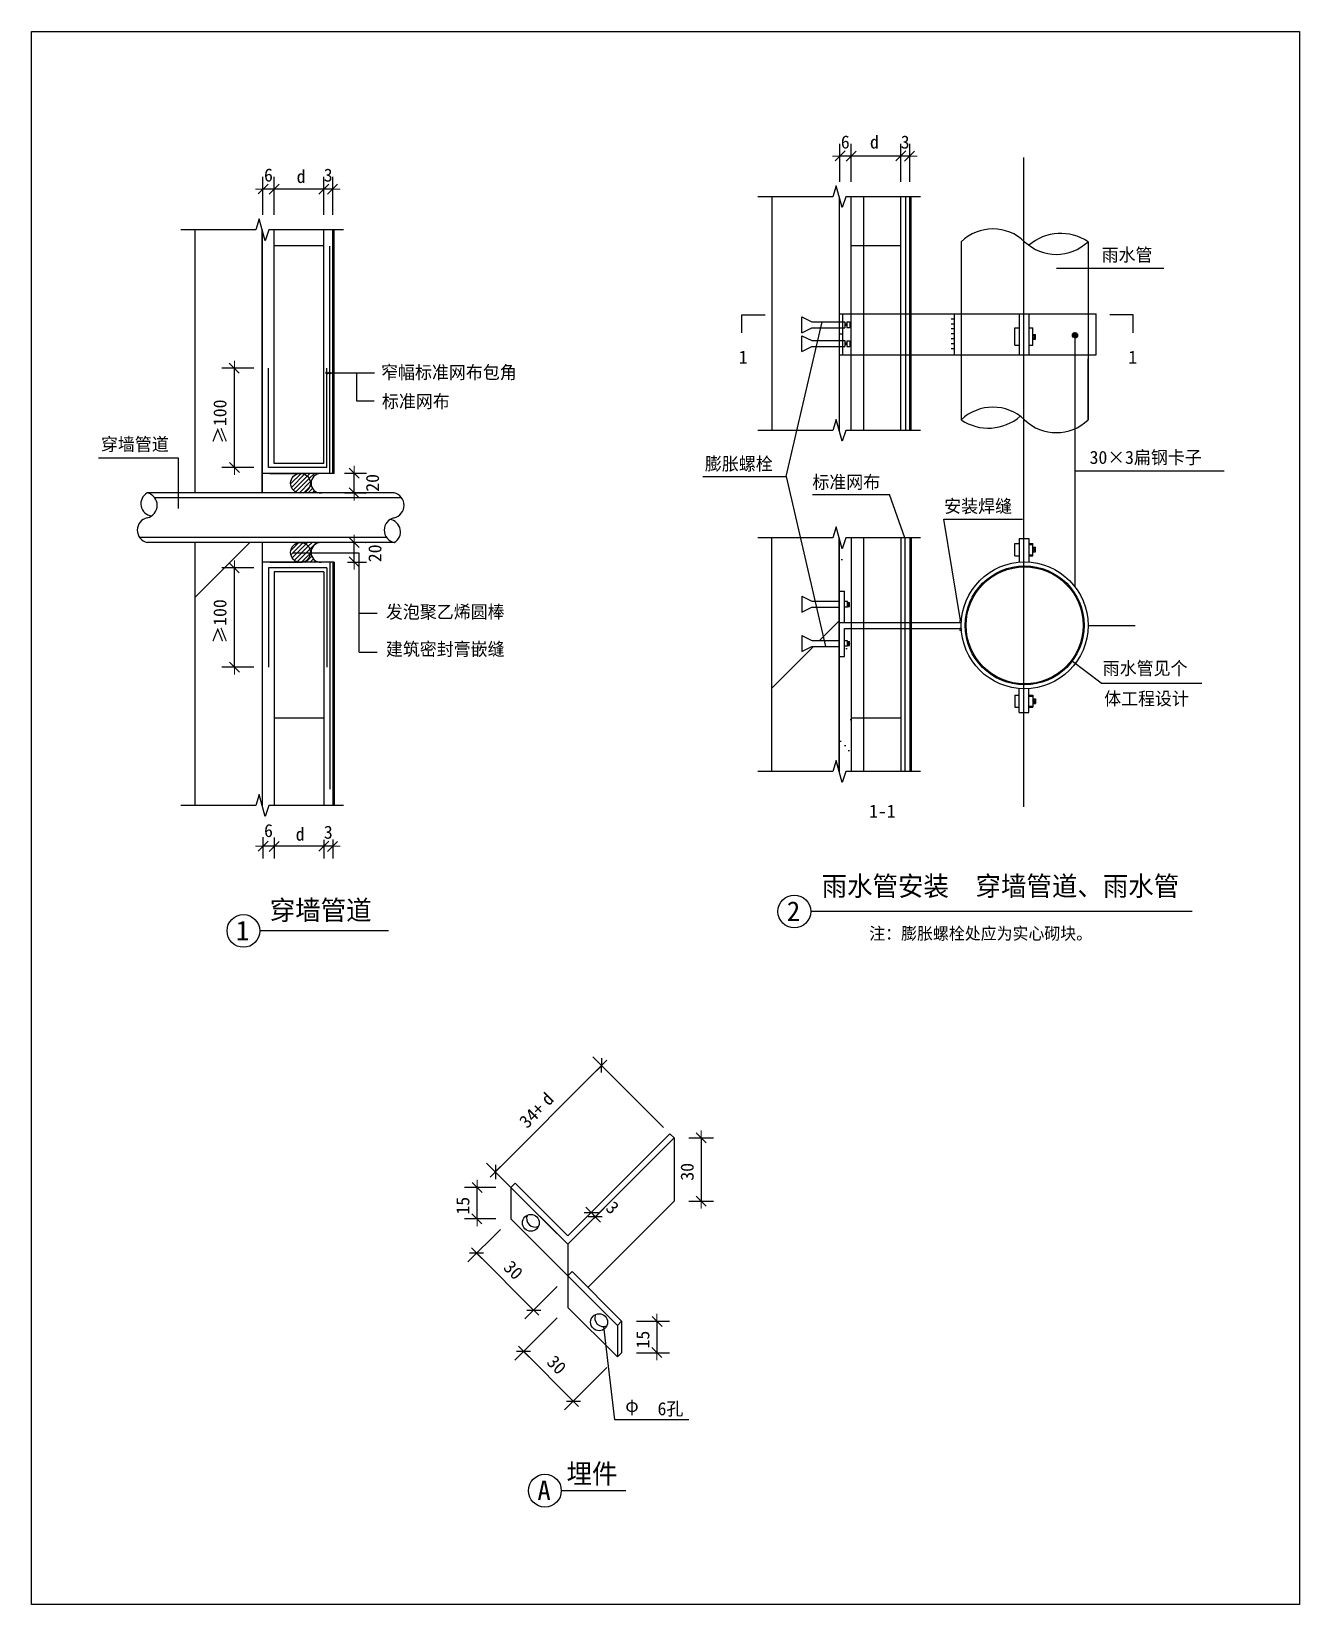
# Model space of a CAD drawing. Header units: metres. Extents: x 35600 to 61180, y -8360 to 23370.
import ezdxf

# ---------------------------------------------------------------- set-up
doc = ezdxf.new("R2010")
doc.units = ezdxf.units.M
for name, color, linetype in [('OTHER', 7, 'Continuous'), ('PUB_DIM', 3, 'Continuous'), ('PUB_TEXT', 7, 'Continuous'), ('Q', 4, 'Continuous'), ('WALL', 5, 'Continuous')]:
    doc.layers.add(name, color=color, linetype=linetype)

# ---------------------------------------------------------------- blocks, each defined once
blk = doc.blocks.new('_DIMX')
at = {"lineweight": 15}
blk.add_line((-150, 0), (150, 0), dxfattribs=at)
blk.add_lwpolyline([(-97.63, -97.71), (104.17, 103.81)])

msp = doc.modelspace()

# ---------------------------------------------------------------- hatches: boundary and pattern name
h = msp.add_hatch()
h.set_pattern_fill('ANSI31', scale=3000)
h.paths.add_polyline_path([(50534.51, 15322.89), (51764.97, 15322.89), (51834.97, 15542.89), (51895.43, 15321.2), (51895.43, 17013.77), (51341.12, 17013.77), (51141.12, 16913.77), (51141.12, 17233.77), (51341.12, 17133.77), (51895.43, 17133.77), (51895.43, 17393.22), (51341.12, 17393.22), (51141.12, 17293.22), (51141.12, 17613.22), (51341.12, 17513.22), (51895.43, 17513.22), (51895.43, 20034.38), (51834.94, 20256.2), (51764.94, 20036.2), (50534.51, 20036.2)])
h = msp.add_hatch()
h.set_pattern_fill('AR-SAND', scale=250)
h.paths.add_polyline_path([(52135.43, 16850.56), (51895.43, 16850.56), (51895.43, 15321.2), (51954.97, 15102.89), (52024.97, 15322.89), (52135.43, 15322.89)])
h.paths.add_polyline_path([(51968.43, 16850.56), (52135.43, 16850.56), (52135.43, 17675.52), (51968.43, 17675.52), (51968.43, 17513.22), (52006.14, 17513.22), (52006.14, 17465.26), (52047.66, 17465.26), (52047.66, 17510.48), (52106.18, 17510.48), (52106.18, 17397.57), (52047.66, 17397.57), (52047.66, 17437.22), (52006.14, 17437.22), (52006.14, 17393.22), (51968.43, 17393.22), (51968.43, 17263.04), (51968.43, 17133.77), (52006.14, 17133.77), (52006.14, 17085.81), (52047.66, 17085.81), (52047.66, 17131.02), (52106.18, 17131.02), (52106.18, 17018.12), (52047.66, 17018.12), (52047.66, 17057.77), (52006.14, 17057.77), (52006.14, 17013.77), (51968.43, 17013.77)])
h.paths.add_polyline_path([(52135.43, 20036.2), (52024.94, 20036.2), (51954.94, 19816.2), (51895.43, 20034.38), (51895.43, 17675.52), (52135.43, 17675.52)])
h.paths.add_polyline_path([(52135.43, 13156.05), (52024.97, 13156.05), (51954.97, 12936.05), (51895.43, 13154.36), (51895.43, 12077.34), (51999.63, 12077.34), (51999.63, 11873), (52058.15, 11873), (52058.15, 11853.34), (52099.67, 11853.34), (52099.67, 11773.34), (52058.15, 11773.34), (52058.15, 11760.09), (51999.63, 11760.09), (51999.63, 11490.35), (51999.63, 11450.35), (52135.43, 11450.35)])
h.paths.add_polyline_path([(52135.43, 11330.35), (51999.63, 11330.35), (51999.63, 11081.37), (52058.15, 11081.37), (52058.15, 11061.72), (52099.67, 11061.72), (52099.67, 10981.72), (52058.15, 10981.72), (52058.15, 10968.46), (51999.63, 10968.46), (51999.63, 10765.71), (51895.43, 10765.71), (51895.43, 8441.05), (51954.97, 8222.74), (52024.97, 8442.74), (52135.43, 8442.74)])
h.paths.add_polyline_path([(53217.21, 13156.05), (53135.43, 13156.05), (53135.43, 11450.35), (53217.21, 11450.35)])
h.paths.add_polyline_path([(53315.43, 13156.05), (53217.21, 13156.05), (53217.21, 11450.35), (53315.43, 11450.35)])
h.paths.add_polyline_path([(53315.43, 11330.35), (53217.21, 11330.35), (53217.21, 8442.74), (53315.43, 8442.74)])
h.paths.add_polyline_path([(53217.21, 11330.35), (53135.43, 11330.35), (53135.43, 8442.74), (53217.21, 8442.74)])
h.paths.add_polyline_path([(53135.43, 15322.89), (53237.21, 15322.89), (53237.21, 16850.56), (53135.43, 16850.56)])
h.paths.add_polyline_path([(53237.21, 15322.89), (53315.43, 15322.89), (53315.43, 16850.56), (53237.21, 16850.56)])
h.paths.add_polyline_path([(53315.43, 17675.52), (53237.21, 17675.52), (53237.21, 16850.56), (53315.43, 16850.56)])
h.paths.add_polyline_path([(53237.21, 17675.52), (53135.43, 17675.52), (53135.43, 16850.56), (53237.21, 16850.56)])
h.paths.add_polyline_path([(53237.21, 20036.2), (53135.43, 20036.2), (53135.43, 17675.52), (53237.21, 17675.52)])
h.paths.add_polyline_path([(53237.21, 17675.52), (53315.43, 17675.52), (53315.43, 20036.2), (53237.21, 20036.2)])
h.paths.add_polyline_path([(53217.21, 11450.35), (53135.43, 11450.35), (53135.43, 11330.35), (53217.21, 11330.35)])
h.paths.add_polyline_path([(53315.43, 11450.35), (53217.21, 11450.35), (53217.21, 11330.35), (53315.43, 11330.35)])
h = msp.add_hatch()
h.set_pattern_fill('NET', scale=1500)
h.paths.add_polyline_path([(52135.43, 17675.52), (53135.43, 17675.52), (53135.43, 20036.2), (52135.43, 20036.2)])
h.paths.add_polyline_path([(52135.43, 17675.52), (52135.43, 16850.56), (53135.43, 16850.56), (53135.43, 17675.52)])
h.paths.add_polyline_path([(52135.43, 15322.89), (53135.43, 15322.89), (53135.43, 16850.56), (52135.43, 16850.56)])
h.paths.add_polyline_path([(52135.43, 13156.05), (52135.43, 11450.35), (53135.43, 11450.35), (53135.43, 13156.05)])
h.paths.add_polyline_path([(52135.43, 11330.35), (52135.43, 8442.74), (53135.43, 8442.74), (53135.43, 11330.35)])
h = msp.add_hatch()
h.set_pattern_fill('ANSI31', scale=3000)
h.paths.add_polyline_path([(40256.57, 19367.82), (40196.08, 19589.64), (40126.08, 19369.64), (38895.65, 19369.64), (38895.65, 14061.29), (40256.57, 14061.29)])
h.paths.add_polyline_path([(38895.65, 7755.65), (40126.08, 7755.65), (40196.08, 7975.65), (40256.57, 7753.83), (40256.57, 13061.29), (38895.65, 13061.29)])
h = msp.add_hatch()
h.set_pattern_fill('AR-SAND', scale=250)
h.paths.add_polyline_path([(40256.57, 14456.33), (41616.19, 14456.33), (41616.19, 16480.33), (41676.57, 16480.33), (41676.57, 19369.64), (41496.57, 19369.64), (41496.57, 14656.33), (40496.57, 14656.33), (40496.57, 19369.64), (40386.08, 19369.64), (40316.08, 19149.64), (40256.57, 19367.82)])
h.paths.add_polyline_path([(41676.57, 16480.33), (41616.19, 16480.33), (41616.19, 14456.33), (41676.57, 14456.33)])
h.paths.add_polyline_path([(40256.57, 7753.83), (40316.08, 7535.65), (40386.08, 7755.65), (40496.57, 7755.65), (40496.57, 12467.71), (41496.57, 12467.71), (41496.57, 7755.65), (41676.57, 7755.65), (41676.57, 12667.71), (41077.73, 12667.71, -0.13), (40977.25, 12667.71), (40256.57, 12667.71)])
h = msp.add_hatch()
h.set_pattern_fill('NET', scale=1500)
h.paths.add_polyline_path([(41496.57, 19369.64), (40496.57, 19369.64), (40496.57, 14656.33), (41496.57, 14656.33)])
h.paths.add_polyline_path([(41496.57, 12467.71), (40496.57, 12467.71), (40496.57, 7755.65), (41496.57, 7755.65)])
h = msp.add_hatch()
h.set_pattern_fill('SOLID')
h.paths.add_polyline_path([(41556.35, 16460.13, -1), (41556.35, 16500.53, -1)])
h = msp.add_hatch()
h.set_pattern_fill('SOLID')
h.paths.add_polyline_path([(41616.19, 16460.13, -1), (41616.19, 16500.53, -1)])
h = msp.add_hatch()
h.set_pattern_fill('ANSI31', scale=20)
h.paths.add_polyline_path([(41227.49, 14256.33, 1), (40827.49, 14256.33, 1)])
h = msp.add_hatch()
h.set_pattern_fill('ANSI31', scale=20)
h.paths.add_polyline_path([(40827.49, 14256.33, 1), (41227.49, 14256.33, 1)])
h = msp.add_hatch()
h.set_pattern_fill('ANSI31', scale=20)
h.paths.add_polyline_path([(41027.49, 14056.33), (41440.83, 14056.33, -1), (41440.83, 14456.33), (41027.49, 14456.33, -0.41), (41227.49, 14256.33, -0.41)])
h = msp.add_hatch()
h.set_pattern_fill('ANSI31', scale=3000)
h.paths.add_polyline_path([(51895.43, 13154.36), (51834.97, 13376.05), (51764.97, 13156.05), (50534.51, 13156.05), (50534.51, 8442.74), (51895.43, 8442.74), (51895.43, 10965.71), (51341.12, 10965.71), (51141.12, 10865.71), (51141.12, 11185.71), (51341.12, 11085.71), (51895.43, 11085.71), (51895.43, 11757.34), (51341.12, 11757.34), (51141.12, 11657.34), (51141.12, 11977.34), (51341.12, 11877.34), (51895.43, 11877.34)])
h = msp.add_hatch()
h.set_pattern_fill('ANSI31', scale=20)
h.paths.add_polyline_path([(40827.49, 12861.29, 1), (41227.49, 12861.29, 1)])
h = msp.add_hatch()
h.set_pattern_fill('ANSI31', scale=20)
h.paths.add_polyline_path([(41227.49, 12861.29, 1), (40827.49, 12861.29, 1)])
h = msp.add_hatch()
h.set_pattern_fill('ANSI31', scale=20)
h.paths.add_polyline_path([(41027.49, 12661.29), (41440.83, 12661.29, -1), (41440.83, 13061.29), (41027.49, 13061.29, -0.41), (41227.49, 12861.29, -0.41)])
h = msp.add_hatch()
h.set_pattern_fill('ANSI37', scale=4)
h.paths.add_polyline_path([(52099.67, 11773.34), (52099.67, 11853.34), (52058.15, 11853.34), (52058.15, 11773.34)])
h.paths.add_polyline_path([(52058.15, 10981.72), (52099.67, 10981.72), (52099.67, 11061.72), (52058.15, 11061.72)])
h = msp.add_hatch()
h.set_pattern_fill('NET', scale=1500)
h.paths.add_polyline_path([(52135.43, 11450.35), (52135.43, 11330.35), (53135.43, 11330.35), (53135.43, 11450.35)])
at = {"layer": 'PUB_DIM'}
h = msp.add_hatch(dxfattribs=at)
h.set_pattern_fill('ANSI37', scale=10)
h.paths.add_polyline_path([(55855.72, 17256.95), (55798.61, 17256.95), (55798.61, 17163.55), (55855.72, 17163.55)])
h = msp.add_hatch(dxfattribs=at)
h.set_pattern_fill('ANSI37', scale=20)
h.paths.add_polyline_path([(55798.61, 17163.55), (55855.72, 17163.55), (55855.72, 17256.95), (55798.61, 17256.95)])
h = msp.add_hatch(dxfattribs=at)
h.set_pattern_fill('SOLID')
h.paths.add_polyline_path([(56598.79, 17242.28, 1), (56703.44, 17242.28, 1)])
h = msp.add_hatch(dxfattribs=at)
h.set_pattern_fill('AR-SAND', scale=20)
h.paths.add_polyline_path([(52135.43, 13156.05), (52024.97, 13156.05), (51954.97, 12936.05), (51895.43, 13154.36), (51895.43, 12077.34), (51965.19, 12077.34), (51965.19, 11873), (52023.71, 11873), (52023.71, 11853.34), (52065.23, 11853.34), (52065.23, 11773.34), (52023.71, 11773.34), (52023.71, 11760.09), (51965.19, 11760.09), (51965.19, 11490.35), (52135.43, 11490.35)])
h.paths.add_polyline_path([(52135.43, 11290.35), (51965.19, 11290.35), (51965.19, 11081.37), (52023.71, 11081.37), (52023.71, 11061.72), (52065.23, 11061.72), (52065.23, 10981.72), (52023.71, 10981.72), (52023.71, 10968.46), (51965.19, 10968.46), (51965.19, 10765.71), (51895.43, 10765.71), (51895.43, 8441.05), (51954.97, 8222.74), (52024.97, 8442.74), (52135.43, 8442.74)])
h = msp.add_hatch(dxfattribs=at)
h.set_pattern_fill('ANSI37', scale=20)
h.paths.add_polyline_path([(55798.61, 12872.52), (55855.72, 12872.52), (55855.72, 12965.92), (55798.61, 12965.92)])
h = msp.add_hatch(dxfattribs=at)
h.set_pattern_fill('ANSI37', scale=10)
h.paths.add_polyline_path([(55855.72, 12965.92), (55798.61, 12965.92), (55798.61, 12872.52), (55855.72, 12872.52)])
h = msp.add_hatch(dxfattribs=at)
h.set_pattern_fill('ANSI37', scale=10)
h.paths.add_polyline_path([(55855.72, 9908.18), (55798.61, 9908.18), (55798.61, 9814.78), (55855.72, 9814.78)])
h = msp.add_hatch(dxfattribs=at)
h.set_pattern_fill('ANSI37', scale=20)
h.paths.add_polyline_path([(55798.61, 9814.78), (55855.72, 9814.78), (55855.72, 9908.18), (55798.61, 9908.18)])

# ---------------------------------------------------------------- linework, layer by layer
for p, q in [((55621.02, 7733.5), (55621.02, 20829.58)), ((51895.43, 20034.38), (51895.43, 15322.89)), ((52135.43, 15322.89), (52135.43, 20034.95)), ((53135.43, 15322.89), (53135.43, 20034.95)), ((53237.21, 15322.89), (53237.21, 20036.2)), ((53315.43, 15322.89), (53315.43, 20034.95)), ((53345.43, 15322.89), (53345.43, 20034.95)), ((40256.57, 19367.82), (40256.57, 14061.29)), ((40496.57, 14656.33), (40496.57, 19368.39)), ((41496.57, 14656.33), (41496.57, 19368.39)), ((41676.57, 14456.33), (41676.57, 19368.39)), ((41706.57, 14456.33), (41706.57, 19368.39)), ((41616.19, 14456.33), (41616.19, 19039.72)), ((58442.99, 18590.22), (56278.29, 18590.22)), ((50827.2, 14393.11), (51547.35, 17513.22)), ((51141.12, 17613.22), (51341.12, 17513.22)), ((51141.12, 17293.22), (51141.12, 17613.22)), ((51341.12, 17513.22), (52006.14, 17513.22)), ((52006.14, 17513.22), (52006.14, 17393.22)), ((52047.66, 17465.26), (52006.14, 17465.26)), ((52047.66, 17510.48), (52047.66, 17397.57)), ((52047.66, 17510.48), (52106.18, 17510.48)), ((52106.18, 17510.48), (52106.18, 17397.57)), ((51141.12, 17293.22), (51341.12, 17393.22)), ((51141.12, 16913.77), (51141.12, 17233.77)), ((51141.12, 17233.77), (51341.12, 17133.77)), ((51341.12, 17393.22), (52006.14, 17393.22)), ((51968.43, 17263.04), (51895.43, 17263.04)), ((51968.43, 16850.56), (51968.43, 17263.04)), ((52047.66, 17437.22), (52006.14, 17437.22)), ((52047.66, 17397.57), (52106.18, 17397.57)), ((51141.12, 16913.77), (51341.12, 17013.77)), ((51341.12, 17133.77), (52006.14, 17133.77)), ((51341.12, 17013.77), (52006.14, 17013.77)), ((52006.14, 17133.77), (52006.14, 17013.77)), ((52047.66, 17085.81), (52006.14, 17085.81)), ((52047.66, 17057.77), (52006.14, 17057.77)), ((52047.66, 17131.02), (52047.66, 17018.12)), ((52047.66, 17131.02), (52106.18, 17131.02)), ((52047.66, 17018.12), (52106.18, 17018.12)), ((52106.18, 17131.02), (52106.18, 17018.12)), ((40384.92, 14576.43), (40384.92, 16576.43)), ((41556.35, 14576.43), (41556.35, 16576.43)), ((42518.34, 16480.33), (41556.35, 16480.33)), ((42157.94, 16480.33), (42157.94, 15919.99)), ((42157.94, 15919.99), (42516.25, 15919.99)), ((41496.57, 14656.33), (40496.57, 14656.33)), ((41706.57, 14456.33), (40256.57, 14456.33)), ((41556.35, 14576.43), (40384.92, 14576.43)), ((49143.62, 14393.11), (50827.2, 14393.11)), ((50827.2, 14393.11), (51618.27, 10965.71)), ((56651.11, 14509.31), (59662.41, 14509.31)), ((51354, 14030.7), (52909.1, 14030.7)), ((40256.57, 13061.29), (40256.57, 7755.65)), ((51895.43, 8441.05), (51895.43, 13156.05)), ((52135.43, 13156.05), (52135.43, 8443.99)), ((53135.43, 13156.05), (53135.43, 8443.99)), ((53217.21, 13156.05), (53217.21, 8442.74)), ((53315.43, 13156.05), (53315.43, 8442.74)), ((53345.43, 13156.05), (53345.43, 8442.74)), ((41706.57, 12667.71), (40256.57, 12667.71)), ((41556.35, 12547.6), (40384.92, 12547.6)), ((40384.92, 12547.6), (40384.92, 10547.6)), ((41496.57, 12467.71), (40496.57, 12467.71)), ((40496.57, 12467.71), (40496.57, 7755.65)), ((41496.57, 12467.71), (41496.57, 7755.65)), ((41556.35, 12547.6), (41556.35, 10547.6)), ((41616.19, 12667.71), (41616.19, 8084.32)), ((41676.57, 12667.71), (41676.57, 7755.65)), ((41706.57, 12667.71), (41706.57, 7755.65)), ((51141.12, 11977.34), (51141.12, 11657.34)), ((51141.12, 11977.34), (51341.12, 11877.34)), ((51141.12, 11657.34), (51341.12, 11757.34)), ((51341.12, 11877.34), (51895.43, 11877.34)), ((51341.12, 11757.34), (51895.43, 11757.34)), ((51999.63, 11760.09), (51999.63, 11873)), ((52058.15, 11873), (51999.63, 11873)), ((52058.15, 11760.09), (51999.63, 11760.09)), ((52058.15, 11760.09), (52058.15, 11873)), ((52058.15, 11853.34), (52099.67, 11853.34)), ((52058.15, 11773.34), (52099.67, 11773.34)), ((52099.67, 11773.34), (52099.67, 11853.34)), ((52099.67, 11773.34), (52099.67, 11853.34)), ((42210.68, 11638.1), (42571.5, 11638.1)), ((51141.12, 11185.71), (51341.12, 11085.71)), ((51141.12, 11185.71), (51141.12, 10865.71)), ((42210.68, 10847.25), (42573.75, 10847.25)), ((51141.12, 10865.71), (51341.12, 10965.71)), ((51341.12, 11085.71), (51895.43, 11085.71)), ((51341.12, 10965.71), (51895.43, 10965.71)), ((52058.15, 11081.37), (51999.63, 11081.37)), ((52058.15, 10968.46), (51999.63, 10968.46)), ((52058.15, 11061.72), (52099.67, 11061.72)), ((52058.15, 10981.72), (52099.67, 10981.72)), ((52099.67, 10981.72), (52099.67, 11061.72)), ((52099.67, 10981.72), (52099.67, 11061.72)), ((57178.21, 10223.73), (59211.22, 10223.73)), ((51318.68, 5625.42), (59014.28, 5625.42)), ((40204.92, 5233.31), (42804.79, 5233.31)), ((46287.27, -6057.13), (47588.73, -6057.13))]:
    msp.add_line(p, q)
msp.add_lwpolyline([(35600, 23369.86), (61180, 23369.86), (61180, -8360), (35600, -8360)], close=True)
for points in [[(51895.43, 20034.38), (51895.43, 15322.89)], [(40256.57, 14061.29), (40256.57, 19367.82)], [(40256.57, 13061.29), (40256.57, 7755.65)], [(51895.43, 13156.05), (51895.43, 8441.05)]]:
    msp.add_lwpolyline(points)
for points in [[(54323.64, 11470.35, 1), (54363.64, 11470.35, 1)], [(54323.64, 11310.35, 1), (54363.64, 11310.35, 1)]]:
    msp.add_lwpolyline(points, format="xyb", close=True)
for centre, radius in [((41027.49, 14256.33), 200), ((41027.49, 12861.29), 200), ((50989.04, 5619.14), 330.64), ((39875.29, 5227.03), 330.64), ((45957.63, -6063.41), 330.64)]:
    msp.add_circle(centre, radius)
for centre in [(41440.83, 14256.33), (41440.83, 12861.29)]:
    msp.add_arc(centre, 200, 90, 270)
at = {"layer": 'Defpoints'}
for p, q in [((51999.63, 10968.46), (51999.63, 11081.37)), ((52058.15, 10968.46), (52058.15, 11081.37))]:
    msp.add_line(p, q, dxfattribs=at)
at = {"layer": 'OTHER'}
for p, q in [((51764.94, 20036.2), (50254.44, 20036.2)), ((51834.94, 20256.2), (51764.94, 20036.2)), ((51954.94, 19816.2), (51834.94, 20256.2)), ((52024.94, 20036.2), (51954.94, 19816.2)), ((53535.43, 20036.2), (52024.94, 20036.2)), ((40126.08, 19369.64), (38615.58, 19369.64)), ((40196.08, 19589.64), (40126.08, 19369.64)), ((40316.08, 19149.64), (40196.08, 19589.64)), ((40386.08, 19369.64), (40316.08, 19149.64)), ((41896.57, 19369.64), (40386.08, 19369.64)), ((51764.97, 15322.89), (50254.51, 15322.89)), ((51834.97, 15542.89), (51764.97, 15322.89)), ((51954.97, 15102.89), (51834.97, 15542.89)), ((52024.97, 15322.89), (51954.97, 15102.89)), ((53535.43, 15322.89), (52024.97, 15322.89)), ((51834.97, 13376.05), (51764.97, 13156.05)), ((51954.97, 12936.05), (51834.97, 13376.05)), ((51764.97, 13156.05), (50254.51, 13156.05)), ((52024.97, 13156.05), (51954.97, 12936.05)), ((53535.43, 13156.05), (52024.97, 13156.05)), ((51834.97, 8662.74), (51764.97, 8442.74)), ((51954.97, 8222.74), (51834.97, 8662.74)), ((51764.97, 8442.74), (50254.51, 8442.74)), ((52024.97, 8442.74), (51954.97, 8222.74)), ((53535.43, 8442.74), (52024.97, 8442.74)), ((40196.08, 7975.65), (40126.08, 7755.65)), ((40316.08, 7535.65), (40196.08, 7975.65)), ((40126.08, 7755.65), (38615.58, 7755.65)), ((40386.08, 7755.65), (40316.08, 7535.65)), ((41896.57, 7755.65), (40386.08, 7755.65))]:
    msp.add_line(p, q, dxfattribs=at)
at = {"layer": 'PUB_DIM'}
for p, q in [((51908.36, 20334.95), (51908.36, 21105.78)), ((52135.43, 20336.2), (52135.43, 21105.78)), ((52135.43, 20335.57), (52135.43, 21105.37)), ((53135.43, 20335.57), (53135.43, 21105.37)), ((53135.43, 20336.2), (53135.43, 21105.37)), ((53315.43, 20336.2), (53315.43, 21105.37)), ((51907.36, 20855.78), (51906.36, 20855.78)), ((52135.43, 20855.78), (51908.36, 20855.78)), ((52136.43, 20855.78), (52137.43, 20855.78)), ((53134.43, 20855.37), (52136.43, 20855.37)), ((53134.43, 20855.37), (53133.43, 20855.37)), ((53315.43, 20855.37), (53135.43, 20855.37)), ((53316.43, 20855.37), (53317.43, 20855.37)), ((40269.5, 19668.39), (40269.5, 20439.22)), ((40496.57, 19669.64), (40496.57, 20439.22)), ((40496.57, 19669.01), (40496.57, 20438.81)), ((41496.57, 19669.01), (41496.57, 20438.81)), ((41496.57, 19669.64), (41496.57, 20438.81)), ((41676.57, 19669.64), (41676.57, 20438.81)), ((40268.5, 20189.22), (40267.5, 20189.22)), ((40496.57, 20189.22), (40269.5, 20189.22)), ((40497.57, 20189.22), (40498.57, 20189.22)), ((41495.57, 20188.81), (40497.57, 20188.81)), ((41495.57, 20188.81), (41494.57, 20188.81)), ((41676.57, 20188.81), (41496.57, 20188.81)), ((41677.57, 20188.81), (41678.57, 20188.81)), ((50534.51, 20036.2), (50534.51, 15322.89)), ((38895.65, 19369.64), (38895.65, 14061.29)), ((54354.47, 19129.75), (54354.47, 15534.74)), ((56914.47, 19129.75), (56914.47, 15534.74)), ((51895.43, 17675.52), (57074.57, 17675.52)), ((51968.43, 17263.04), (51968.43, 17675.52)), ((54151.25, 17675.52), (54219.36, 17675.52)), ((54151.25, 17575.52), (54219.36, 17575.52)), ((54151.25, 17475.52), (54219.36, 17475.52)), ((54219.36, 16850.56), (54219.36, 17675.52)), ((55521.02, 17675.52), (55521.02, 16850.56)), ((55721.02, 17675.52), (55721.02, 16850.56)), ((57074.57, 16850.56), (57074.57, 17675.52)), ((54151.25, 17375.52), (54219.36, 17375.52)), ((54151.25, 17375.52), (54219.36, 17375.52)), ((54151.25, 17275.52), (54219.36, 17275.52)), ((54151.25, 17175.52), (54219.36, 17175.52)), ((55435.15, 17044.21), (55435.15, 17391.86)), ((55435.15, 17391.86), (55521.02, 17391.86)), ((55721.02, 17391.86), (55798.61, 17391.86)), ((55798.61, 17044.21), (55798.61, 17391.86)), ((55798.61, 17256.95), (55855.72, 17256.95)), ((55798.61, 17163.55), (55855.72, 17163.55)), ((55855.72, 17163.55), (55855.72, 17256.95)), ((56651.11, 12168.06), (56651.11, 17242.28)), ((51895.43, 16850.56), (57074.57, 16850.56)), ((54151.25, 17075.52), (54219.36, 17075.52)), ((54151.25, 16975.52), (54219.36, 16975.52)), ((55435.15, 17044.21), (55521.02, 17044.21)), ((55721.02, 17044.21), (55798.61, 17044.21)), ((40084.92, 16576.43), (39443.05, 16576.43)), ((39693.05, 14577.43), (39693.05, 16575.43)), ((38568.36, 14759.96), (36949.18, 14759.96)), ((38568.36, 13746.71), (38568.36, 14759.96)), ((40084.92, 14576.43), (39443.05, 14576.43)), ((41916.57, 14461.29), (42359.86, 14461.29)), ((42109.86, 14462.29), (42109.86, 14463.29)), ((42109.86, 14061.29), (42109.86, 14461.29)), ((42916.54, 14061.29), (37935.59, 14061.29)), ((43068.84, 13961.29), (38087.89, 13961.29)), ((41916.57, 14061.29), (42359.86, 14061.29)), ((42109.86, 14060.29), (42109.86, 14059.29)), ((53217.21, 13156.05), (52909.1, 14030.7)), ((54338.39, 11490.35), (54007.58, 13529.72)), ((54007.58, 13529.72), (55591.35, 13529.72)), ((42764.24, 13161.29), (37783.29, 13161.29)), ((42916.54, 13061.29), (37935.59, 13061.29)), ((38895.65, 13061.29), (38895.65, 7755.65)), ((41916.57, 13067.71), (42359.86, 13067.71)), ((42109.86, 13068.71), (42109.86, 13069.71)), ((42109.86, 12667.71), (42109.86, 13067.71)), ((50534.51, 8442.74), (50534.51, 13156.05)), ((55435.15, 13041.96), (55521.02, 13041.96)), ((55435.15, 12795.23), (55435.15, 13041.96)), ((55521.02, 13145.9), (55721.02, 13145.9)), ((55521.02, 13145.9), (55521.02, 12670.28)), ((55721.02, 13145.9), (55721.02, 12656.66)), ((55721.02, 13041.96), (55798.61, 13041.96)), ((55721.02, 13021.96), (55798.61, 13021.96)), ((55798.61, 12795.23), (55798.61, 13041.96)), ((42210.68, 12844.32), (40879.02, 12844.32)), ((42210.68, 10847.25), (42210.68, 12844.32)), ((55435.15, 12795.23), (55521.02, 12795.23)), ((55721.02, 12815.23), (55798.61, 12815.23)), ((55721.02, 12795.23), (55798.61, 12795.23)), ((55798.61, 12965.92), (55855.72, 12965.92)), ((55798.61, 12872.52), (55855.72, 12872.52)), ((55855.72, 12872.52), (55855.72, 12965.92)), ((40084.92, 12547.6), (39443.05, 12547.6)), ((39693.05, 10548.6), (39693.05, 12546.6)), ((41976.57, 12667.71), (42359.86, 12667.71)), ((42109.86, 12666.71), (42109.86, 12665.71)), ((51895.43, 12077.34), (51999.63, 12077.34)), ((51999.63, 11490.35), (51999.63, 12077.34)), ((51895.43, 11450.35), (54358.39, 11450.35)), ((51999.63, 11450.35), (51999.63, 11490.35)), ((51999.63, 11330.35), (54358.39, 11330.35)), ((51999.63, 10765.71), (51999.63, 11330.35)), ((56914.47, 11390.35), (57864.6, 11390.35)), ((40084.92, 10547.6), (39443.05, 10547.6)), ((51895.43, 10765.71), (51999.63, 10765.71)), ((57178.21, 10223.73), (56575.89, 10678.92)), ((55435.15, 9985.47), (55521.02, 9985.47)), ((55435.15, 9985.47), (55435.15, 9738.74)), ((55521.02, 9634.79), (55521.02, 10110.42)), ((55721.02, 9634.79), (55721.02, 10124.04)), ((55721.02, 9985.47), (55798.61, 9985.47)), ((55721.02, 9965.47), (55798.61, 9965.47)), ((55798.61, 9985.47), (55798.61, 9738.74)), ((55798.61, 9908.18), (55855.72, 9908.18)), ((55855.72, 9908.18), (55855.72, 9814.78)), ((55435.15, 9738.74), (55521.02, 9738.74)), ((55521.02, 9634.79), (55721.02, 9634.79)), ((55721.02, 9758.74), (55798.61, 9758.74)), ((55721.02, 9738.74), (55798.61, 9738.74)), ((55798.61, 9814.78), (55855.72, 9814.78)), ((40269.5, 7116.78), (40269.5, 6684.81)), ((40496.57, 7114.7), (40496.57, 6684.81)), ((41496.57, 7067.5), (41496.57, 6685.23)), ((41496.57, 7032.59), (41496.57, 6685.23)), ((41676.57, 7073.66), (41676.57, 6685.23)), ((40268.5, 6934.81), (40267.5, 6934.81)), ((40496.57, 6934.81), (40269.5, 6934.81)), ((41495.57, 6935.23), (40497.57, 6935.23)), ((40497.57, 6934.81), (40498.57, 6934.81)), ((41495.57, 6935.23), (41494.57, 6935.23)), ((41676.57, 6935.23), (41496.57, 6935.23)), ((41677.57, 6935.23), (41678.57, 6935.23)), ((48351.64, 1263.33), (46925.41, 2689.55)), ((44958.39, 368.97), (47101.48, 2512.07)), ((46419.26, -923.61), (48478.92, 1136.05)), ((46419.26, -1093.31), (48563.77, 1051.19)), ((48563.77, 1051.19), (48478.92, 1136.05)), ((48563.77, 1051.19), (48563.77, -221.6)), ((48863.77, 1051.19), (49359.54, 1051.19)), ((49109.54, 1050.19), (49109.54, -220.6)), ((46207.13, -881.18), (44780.91, 545.04)), ((44970.73, 55.21), (44337.77, 55.21)), ((44587.77, 56.21), (44587.77, 57.21)), ((44587.77, -581.18), (44587.77, 55.21)), ((45270.73, 55.21), (45355.58, 140.07)), ((45270.73, 55.21), (45270.73, -581.18)), ((46419.26, -1093.31), (45270.73, 55.21)), ((46419.26, -923.61), (45355.58, 140.07)), ((46631.39, -711.48), (47065.8, -277.06)), ((46822.31, -1963.05), (48563.77, -221.6)), ((48863.77, -221.6), (49359.54, -221.6)), ((44970.73, -581.18), (44337.77, -581.18)), ((44587.77, -582.18), (44587.77, -583.18)), ((45270.73, -581.18), (46419.26, -1729.71)), ((46716.25, -796.33), (47150.66, -361.92)), ((46888.32, -453.13), (46887.61, -452.43)), ((46889.03, -453.84), (46973.88, -538.69)), ((46974.59, -539.4), (46975.29, -540.11)), ((45058.6, -793.31), (44403.44, -1448.47)), ((46419.26, -1093.31), (46419.26, -1729.71)), ((44580.93, -1272.4), (45728.04, -2419.51)), ((46419.26, -1729.71), (46504.11, -1644.86)), ((46419.26, -1729.71), (46419.26, -2366.11)), ((47419.26, -2729.71), (46419.26, -1729.71)), ((47504.11, -2644.86), (46504.11, -1644.86)), ((46207.13, -1941.84), (45551.97, -2597)), ((47419.26, -3366.11), (46419.26, -2366.11)), ((46207.13, -2578.24), (45351.58, -3433.78)), ((47368.77, -4636.21), (47148.29, -2751.88)), ((47419.26, -2729.71), (47504.11, -2644.86)), ((47419.26, -2729.71), (47419.26, -3366.11)), ((47504.11, -2644.86), (47503.83, -3281.25)), ((47804.11, -2644.99), (48468.31, -2645.28)), ((48218.31, -2645.17), (48218.03, -3281.57)), ((48218.31, -2644.17), (48218.31, -2643.17)), ((45529.07, -3257.71), (46527.65, -4256.3)), ((47419.26, -3366.11), (47504.11, -3281.25)), ((47803.83, -3281.39), (48468.03, -3281.68)), ((48218.03, -3282.57), (48218.03, -3283.57)), ((47207.13, -3578.24), (46351.58, -4433.78)), ((48862.23, -4636.21), (47368.77, -4636.21))]:
    msp.add_line(p, q, dxfattribs=at)
for points in [[(49927.81, 17290.33), (49927.81, 17656.77), (50397.65, 17656.77)], [(57820.74, 17290.33), (57820.74, 17656.77), (57350.9, 17656.77)]]:
    msp.add_lwpolyline(points, dxfattribs=at)
for centre, radius in [((56651.11, 17242.28), 52.33), ((55634.47, 11390.35), 1280), ((55634.47, 11390.35), 1200), ((55634.47, 11390.35), 1180), ((45673.61, -660.38), 170.63), ((47049.54, -2666.66), 170.63)]:
    msp.add_circle(centre, radius, dxfattribs=at)
for centre, radius, start, end in [((54994.47, 18461.68), 925.16, 46.23, 133.77), ((56274.47, 19797.83), 925.16, 226.23, 313.77), ((56366.25, 18305.67), 989.76, 56.37, 130.67), ((56634.92, 18200.7), 320, 330.02, 330.88), ((54634.02, 15690.5), 320, 150.02, 150.88), ((54994.47, 14866.67), 925.16, 46.23, 133.77), ((54902.7, 16358.83), 989.76, 236.37, 310.67), ((56274.47, 16202.82), 925.16, 226.23, 313.77), ((38057.28, 13842.9), 250, 119.12, 262.32), ((37880.42, 13811.29), 256.01, 282.44, 77.56), ((38057.28, 13842.9), 250, 60.02, 60.88), ((42861.37, 13811.29), 256.01, 282.44, 77.56), ((37990.76, 13311.29), 256.01, 102.44, 257.56), ((42971.7, 13311.29), 256.01, 102.44, 257.56), ((42794.85, 13279.69), 250, 299.12, 82.32), ((42463.67, 13279.69), 250, 240.02, 240.88), ((45758.46, -575.52), 170.63, 155.59, 294.41), ((47134.39, -2581.81), 170.63, 155.59, 294.41)]:
    msp.add_arc(centre, radius, start, end, dxfattribs=at)
at = {"layer": 'WALL'}
for p, q in [((56914.47, 15534.74), (56914.47, 16766.38)), ((40410.16, 14456.33), (41070.16, 14456.33)), ((40410.16, 12667.71), (41070.16, 12667.71))]:
    msp.add_line(p, q, dxfattribs=at)

# ---------------------------------------------------------------- block references
at = {"layer": 'PUB_DIM'}
for p in [(51908.36, 20855.78), (53135.43, 20855.37), (40269.5, 20189.22), (41496.57, 20188.81), (40269.5, 6934.81), (41496.57, 6935.23), (41496.57, 6935.23)]:
    msp.add_blockref('_DIMX', p, dxfattribs=at)
for p, rotation in [((52135.43, 20855.37), 180), ((53315.43, 20855.37), 180), ((40496.57, 20188.81), 180), ((41676.57, 20188.81), 180), ((39693.05, 16576.43), 90), ((39693.05, 14576.43), 270), ((42109.86, 14461.29), 270), ((42109.86, 14061.29), 90), ((42109.86, 13067.71), 270), ((39693.05, 12547.6), 90), ((42109.86, 12667.71), 90), ((39693.05, 10547.6), 270), ((40496.57, 6935.23), 180), ((40496.57, 6934.81), 180), ((41676.57, 6935.23), 180), ((47102.19, 2512.77), 45), ((49109.54, 1051.19), 90), ((44957.68, 368.26), 225), ((44587.77, 55.21), 270), ((46889.03, -453.84), 315), ((49109.54, -221.6), 270), ((44587.77, -581.18), 90), ((46973.88, -538.69), 135), ((44580.22, -1271.69), 135), ((45728.75, -2420.22), 315), ((48218.31, -2645.17), 269.97), ((45528.36, -3257.01), 135), ((48218.03, -3281.57), 89.97), ((46528.36, -4257.01), 315)]:
    msp.add_blockref('_DIMX', p, dxfattribs=dict(at, rotation=rotation))

# ---------------------------------------------------------------- texts
for s, height, p in [('6', 263, (51927.15, 21009.25)), ('d', 262, (52513.97, 21009.07)), ('3', 263, (53134.91, 21007.1)), ('6', 263, (40291.67, 20342.69)), ('d', 262, (40949.19, 20312.97)), ('3', 263, (41496.15, 20340.54)), ('6', 263, (40292.88, 7119.48)), ('d', 262, (40929.68, 7047.57)), ('3', 263, (41498.1, 7086.96))]:
    msp.add_text(s, height=height).set_placement(p)
for s, height, rotation, p in [('≥100', 263, 90, (39533.05, 15051.43)), ('20', 263, 90, (42610.33, 14085.78)), ('20', 263, 90, (42659.2, 12664.67)), ('≥100', 263, 90, (39533.05, 11022.6)), ('d', 262, 45, (46033.65, 1683.37)), ('34+', 263, 45, (45597.09, 1228.39)), ('30', 263, 90, (48957.81, 189.37)), ('15', 263, 90, (44433.43, -494.49)), ('3', 263, 315, (47166.52, -383.19)), ('30', 263, 315, (45102.37, -1579.26)), ('15', 263, 89.97, (48063.73, -3194.8)), ('30', 263, 315, (45976.25, -3490.31))]:
    msp.add_text(s, height=height, rotation=rotation).set_placement(p)
at = {"layer": 'PUB_TEXT'}
for s, height, p in [('雨水管', 263, (57187.65, 18732.41)), ('1', 263, (49866.51, 16668.9)), ('1', 263, (57725.3, 16668.9)), ('窄幅标准网布包角', 263, (42652.54, 16363.43)), ('标准网布', 263, (42670.39, 15778.22)), ('穿墙管道', 263, (37002.25, 14912.93)), ('30×3扁钢卡子', 263, (56944.86, 14647.54)), ('膨胀螺栓', 263, (49184.92, 14517.89)), ('标准网布', 263, (51352.88, 14147.53)), ('安装焊缝', 263, (54013.06, 13663.26)), ('发泡聚乙烯圆棒', 263, (42750.21, 11530.87)), ('建筑密封膏嵌缝', 263, (42750.21, 10780.38)), ('雨水管见个', 263, (57209.97, 10394.05)), ('体工程设计', 263, (57239.4, 9781.69)), ('1-1', 263, (52495.43, 7511.03)), ('雨水管安装  穿墙管道、雨水管', 395, (51539.62, 5934.73)), ('穿墙管道', 395, (40407.37, 5448.71)), ('2', 395, (50837.92, 5428.83)), ('1', 395, (39724.16, 5036.72)), ('注：膨胀螺栓处应为实心砌块。', 247, (52500.72, 5052.63)), ('   6孔', 263, (47692.71, -4541.92)), ('埋件', 395, (46394.97, -5917.61)), ('A', 395, (45806.51, -6253.71))]:
    msp.add_text(s, height=height, dxfattribs=at).set_placement(p)
at = {"layer": 'Q'}
msp.add_text('φ', height=262, dxfattribs=at).set_placement((47578.88, -4473.88))

doc.saveas('drawing.dxf')
